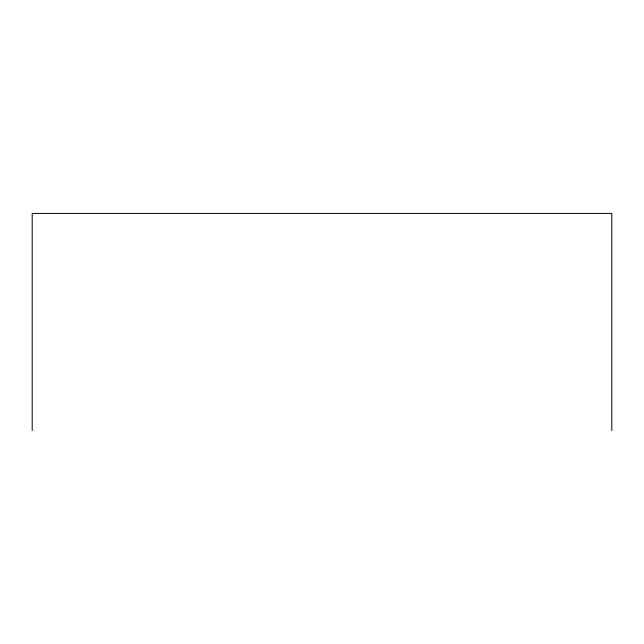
<?xml version="1.0" encoding="UTF-8"?>
<svg xmlns="http://www.w3.org/2000/svg" width="644" height="644" viewBox="0 0 644 644"><rect width="100%" height="100%" fill="white"/><g stroke="black" fill="none" stroke-linecap="round" stroke-linejoin="round"><path stroke-width="0.97" d="M611.8 430.586L611.8 213.414L32.2 213.414L32.2 430.586"/></g></svg>
